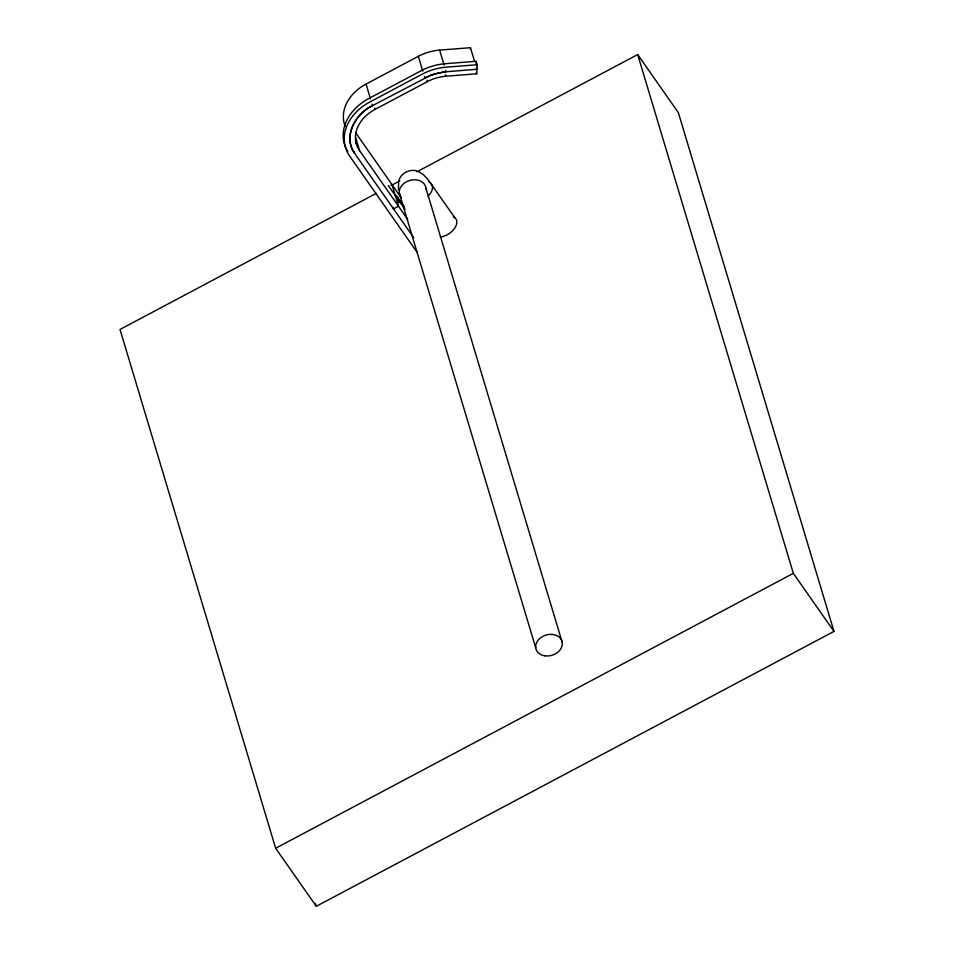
<?xml version="1.0" encoding="UTF-8"?>
<svg xmlns="http://www.w3.org/2000/svg" width="954" height="954" viewBox="0 0 954 954"><rect width="100%" height="100%" fill="white"/><g stroke="black" fill="none" stroke-linecap="round" stroke-linejoin="round"><path stroke-width="1.43" d="M470.382 49.119L470.453 47.7L439.627 50.109A42.858 33.259 -16.7 0 0 418.329 56.31L366.038 84.083A42.858 33.259 -16.7 0 0 345.193 126.345M476.022 63.56L476.141 61.294L445.315 63.703A48.571 37.695 -16.7 0 0 421.167 70.727L368.876 98.5A48.571 37.695 -16.7 0 0 347.793 151.34M407.644 219.301L359.575 150.66A37.146 28.823 -16.7 0 1 375.101 109.364L427.392 81.603A37.146 28.823 -16.7 0 1 445.864 76.225L476.69 73.804L477.179 64.741L476.141 61.294M398.557 182.059L398.486 189.87M398.927 180.223C401.3 172.96 409.552 168.93 416.815 170.861M390.794 185.338L392.034 184.671L398.51 206.255L393.525 208.902L393.12 207.555M376.222 193.412L120.013 329.464L275.646 848.249L316.311 906.3L833.987 631.405L678.354 112.62L637.689 54.569L416.958 171.78M391.987 185.04L399.869 180.855M275.646 848.249L793.334 573.354L637.689 54.569M477.179 64.741L446.353 67.15A48.571 37.695 -16.7 0 0 422.205 74.185L369.913 101.959A48.571 37.695 -16.7 0 0 349.605 155.955L417.327 252.655M418.687 171.827L423.171 174.391L427.845 179.376L454.855 217.739M793.334 573.354L833.987 631.405M355.532 132.558L401.169 197.716M404.329 206.911L396.113 195.188L399.297 202.689L397.746 197.502M388.302 185.505L405.116 209.51M355.413 142.158L357.034 144.471M413.642 237.618L354.59 153.308C342.51 136.243 355.568 113.526 372.513 105.655L431.136 75.032L443.371 71.979L476.928 69.272L476.523 67.925M470.453 47.7L474.508 61.187M476.284 72.456L476.69 73.804M439.627 50.109L444.075 64.944M445.697 70.346L446.102 71.693L435.143 73.696L424.804 77.894L424.399 76.547M445.458 74.877L445.864 76.225M426.998 80.243L427.392 81.603M418.329 56.31L422.777 71.145M425.901 187.986L562.276 642.567M374.695 108.017L375.101 109.364M399.344 193.197L535.719 647.778M366.038 84.083L370.486 98.918M372.108 104.308L372.513 105.655C355.627 113.669 342.677 136.16 354.59 153.308L354.184 151.96M355.532 137.173L359.575 150.66M315.452 903.45L316.311 906.3M428.978 182.107A13.571 8.288 -35 0 1 428.048 196.25M453.317 216.856A13.571 8.288 -35 0 1 454.867 227.958A13.571 8.288 -35 0 1 440.331 236.902M401.384 197.645A13.571 10.53 -16.7 0 1 408.849 180.735A13.571 10.53 -16.7 0 1 425.973 189.047M544.77 655.803A13.571 10.53 -16.7 0 0 562.085 641.541A13.571 10.53 -16.7 0 0 540.155 638.154A13.571 10.53 -16.7 0 0 544.77 655.803"/></g></svg>
